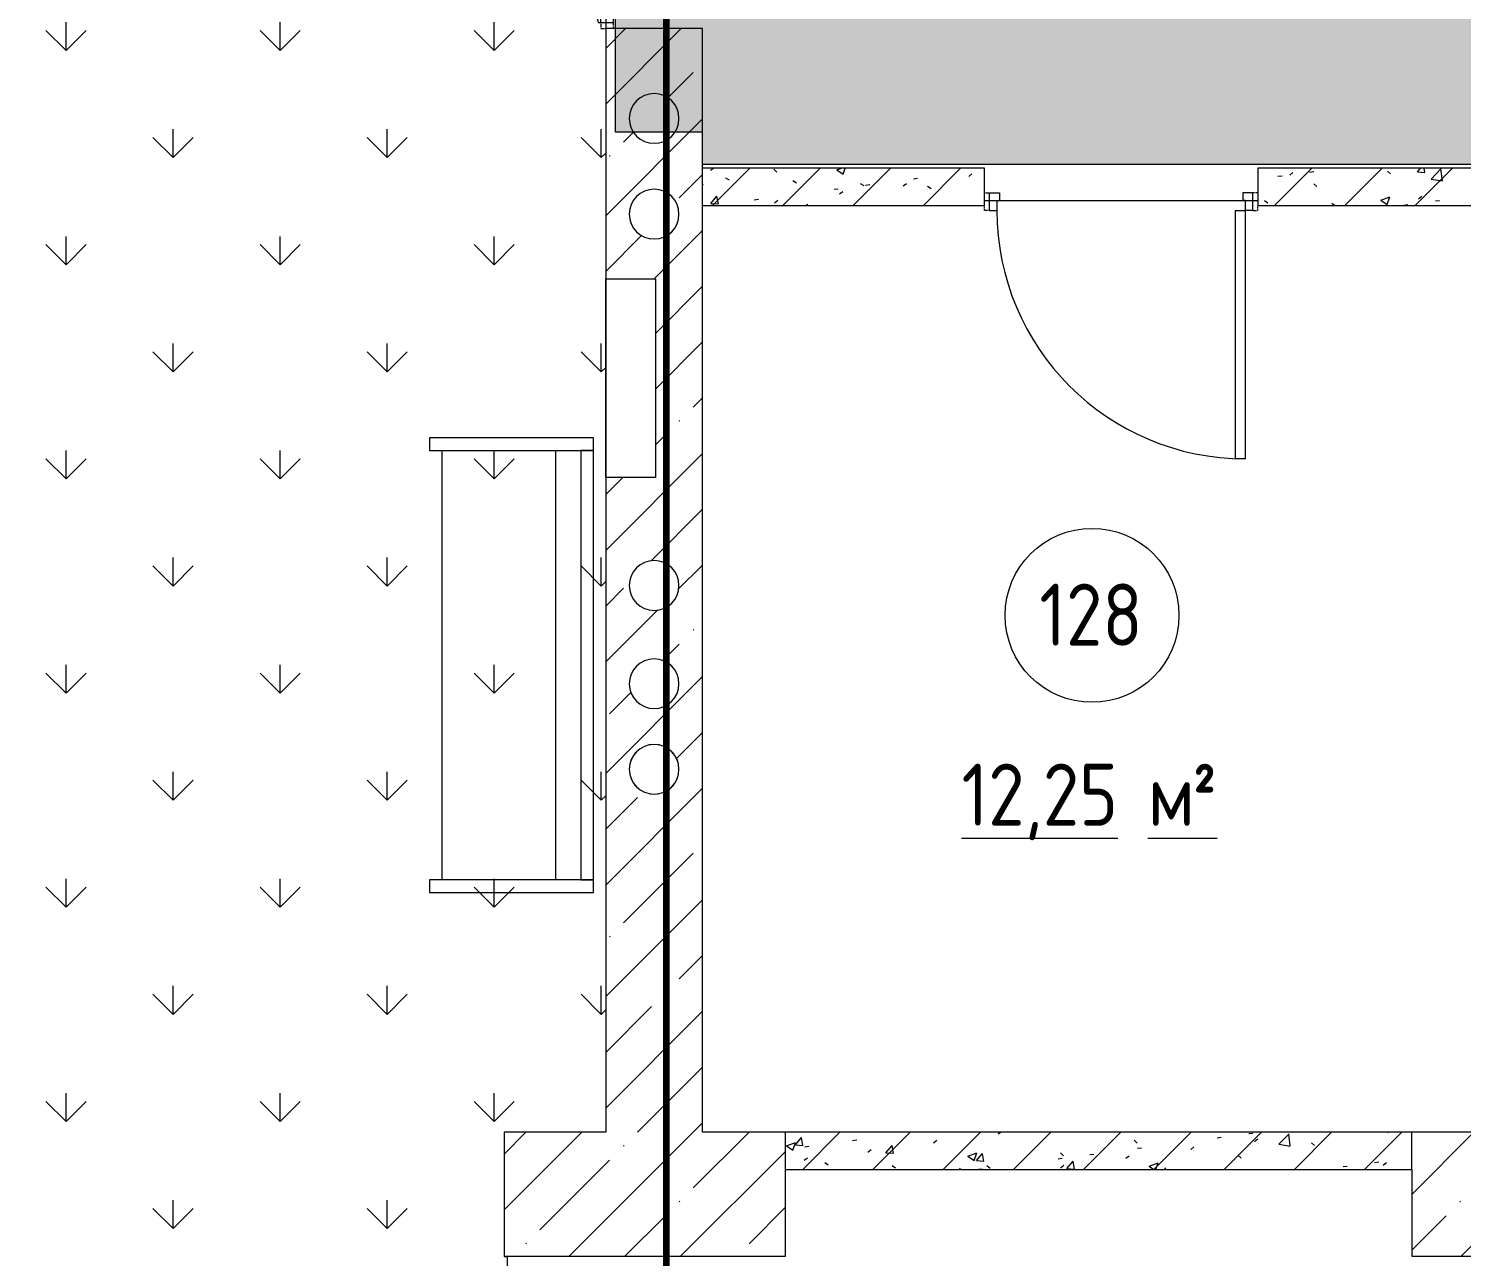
# Model space of a CAD drawing. Header units: millimetres. Extents: x -515342 to 330399, y -224905 to 507333.
# Drawn here: x -321022 to -315253, y -33124 to -28182 of the extents above; entities that cross this region are included whole.
import ezdxf

# ---------------------------------------------------------------- set-up
doc = ezdxf.new("R2010")
doc.units = ezdxf.units.MM
doc.linetypes.add('ASVP_Невидимые', pattern=[5, 3, -2])
for name, color, linetype, lineweight in [('Двери', 7, 'Continuous', 0), ('Марки помещений', 7, 'Continuous', 0), ('Мебель', 7, 'Continuous', 0), ('Ответы', 4, 'Continuous', 0), ('Перекрытие', 7, 'Continuous', 0), ('Стены внутренние', 7, 'Continuous', 0), ('Стены несущие', 7, 'Continuous', 0), ('Стены перегородки', 7, 'Continuous', 0), ('Стены штриховка', 7, 'Continuous', 0), ('экспертиза условные обозначения', 1, 'Continuous', 0)]:
    doc.layers.add(name, color=color, linetype=linetype, lineweight=lineweight)
doc.styles.add('GOST Common_1', font='', dxfattribs={"width": 0.9, "height": 250})
doc.styles.add('GOST Common_2', font='', dxfattribs={"width": 0.9, "height": 250})
doc.styles.get('GOST Common_1').set_extended_font_data('GOST Common')
doc.styles.get('GOST Common_2').set_extended_font_data('GOST Common')
pattern_1 = [(45, (-374753.14, -35598.53), (-224.5064, 224.5064), []), (45, (-374528.64, -35598.53), (-224.5064, 224.5064), [396.875, -79.375, 3.353, -76.022])]
pattern_2 = [(45, (-374753.14, -35598.53), (-141.42136, 141.42136), [])]
pattern_3 = [(50, (-374753.14, -35598.53), (364.368, -31.8783), [38.1, -419.1]), (355, (-374753.14, -35598.53), (-70.4859, 382.1133), [30.48, -335.28]), (100.451, (-374722.78, -35601.2), (293.885, 350.2334), [32.38, -356.18]), (46.184, (-374753.14, -35496.93), (542.1585, -84.0858), [57.15, -628.65]), (96.636, (-374707.96, -35503.94), (474.805, 494.8554), [48.57, -534.27]), (351.184, (-374753.14, -35496.93), (474.81, 494.85), [45.72, -502.92]), (21, (-374702.34, -35522.33), (303.2285, -204.5305), [38.1, -419.1]), (326, (-374702.34, -35522.33), (123.604, 368.376), [30.48, -335.28]), (71.451, (-374677.07, -35539.37), (426.8341, 163.8427), [32.38, -356.18]), (37.5, (-374753.14, -35598.53), (6.17665, 169.11015), [16.764, -314.452, 16.764, -323.596, -336.55]), (37.5, (-374753.14, -35598.53), (6.17665, 169.11015), [-671.576, 16.764, -319.786]), (7.5, (-374753.14, -35598.53), (133.6389, 200.3615), [16.764, -177.292, 16.764, -306.832, -128.27]), (7.5, (-374753.14, -35598.53), (133.6389, 200.3615), [-517.652, 16.764, -111.506]), (327.5, (-374866.43, -35598.53), (271.18182, -11.45836), [16.764, -110.236, 16.764, -379.476, -525.78]), (327.5, (-374866.43, -35598.53), (271.18182, -11.45836), [-523.24, 16.764, -509.016]), (317.5, (-374917.23, -35598.53), (296.2585, 50.85285), [16.764, -148.336, 16.764, -246.38, -373.38]), (317.5, (-374917.23, -35598.53), (296.2585, 50.85285), [-428.244, 16.764, -356.616])]
pattern_4 = [(90, (-374753.14, -35598.53), (-431.0523, 431.0523), [114.3, -747.8046]), (45, (-374753.14, -35598.5), (-431.0523, 431.0523), [114.3, -495.3]), (135, (-374753.14, -35598.5), (-431.0523, -431.0523), [114.3, -495.3])]

# ---------------------------------------------------------------- blocks, each defined once
blk = doc.blocks.new('Дверь_Алюминиевая_Противопожарная__ТПТ75__2 полотна - АР_Дверь_ТПТ75_1450х2075_h__Средник_EI30_Пр-10663333-О_АР_П_1_0_000_План 1 этажа')
at = {"layer": 'Двери', "lineweight": 18}
for p, q in [((-662.5, 240), (-662.5, 1140)), ((-662.5, 1140), (-654.5, 1140)), ((-654.5, 1140), (-654.5, 1127)), ((-619.5, 1127), (-654.5, 1127)), ((-619.5, 1127), (-619.5, 1117)), ((-619.5, 1117), (-611.5, 1117)), ((-611.5, 263), (-611.5, 1117)), ((619.5, 713), (611.5, 713)), ((611.5, 263), (611.5, 713)), ((619.5, 700), (619.5, 713)), ((619.5, 700), (654.5, 700)), ((654.5, 690), (654.5, 700)), ((662.5, 690), (654.5, 690)), ((662.5, 240), (662.5, 690)), ((-682.5, 235), (-725, 225)), ((-672.5, 278), (-682.5, 235)), ((-682.5, 215), (-682.5, 235)), ((-682.5, 235), (-662.5, 235)), ((-662.5, 278), (-672.5, 278)), ((-662.5, 235), (-662.5, 240)), ((-654.5, 240), (-662.5, 240)), ((-654.5, 253), (-654.5, 240)), ((-654.5, 253), (-619.5, 253)), ((-619.5, 263), (-619.5, 253)), ((-619.5, 263), (-611.5, 263)), ((619.5, 263), (611.5, 263)), ((619.5, 263), (619.5, 253)), ((654.5, 253), (619.5, 253)), ((654.5, 253), (654.5, 240)), ((654.5, 240), (662.5, 240)), ((662.5, 278), (672.5, 278)), ((662.5, 235), (662.5, 240)), ((682.5, 235), (662.5, 235)), ((672.5, 278), (682.5, 235)), ((682.5, 235), (725, 225)), ((682.5, 215), (682.5, 235)), ((-725, 225), (-725, 215)), ((-725, 215), (-682.5, 215)), ((-725, 215), (-725, 164)), ((-682.5, 215), (-682.5, 207)), ((-672.5, 207), (-682.5, 207)), ((-672.5, 172), (-672.5, 207)), ((672.5, 207), (682.5, 207)), ((672.5, 172), (672.5, 207)), ((725, 215), (682.5, 215)), ((682.5, 215), (682.5, 207)), ((725, 225), (725, 215)), ((725, 215), (725, 164)), ((-725, 164), (-659.5, 164)), ((-672.5, 172), (-659.5, 172)), ((-659.5, 164), (-659.5, 172)), ((672.5, 172), (659.5, 172)), ((659.5, 164), (659.5, 172)), ((725, 164), (659.5, 164))]:
    blk.add_line(p, q, dxfattribs=at)
at = {"layer": 'Двери', "linetype": 'ASVP_Невидимые', "lineweight": 18}
for p, q in [((-750, 215), (-750, 195)), ((-725, 215), (-750, 215)), ((725, 215), (750, 215)), ((750, 215), (750, 195)), ((-750, 164), (-725, 164)), ((750, 164), (725, 164))]:
    blk.add_line(p, q, dxfattribs=at)
at = {"layer": 'Двери', "lineweight": 18}
for centre in [(-682.5, 235), (682.5, 235.2)]:
    blk.add_circle(centre, 15, dxfattribs=at)
for centre, radius, start, end in [((-682.5, 235), 905, 0, 90), ((682.5, 235), 483.2, 90, 180)]:
    blk.add_arc(centre, radius, start, end, dxfattribs=at)
blk = doc.blocks.new('Диван - 1830 мм-8918226-О_АР_П_1_0_000_План 1 этажа')
at = {"layer": 'Мебель'}
for p, q in [((-844.6, 184), (-844.6, -476.4)), ((-793.8, 184), (-844.6, 184)), ((-793.8, -476.4), (-793.8, 184)), ((934.6, 184), (934.6, -476.4)), ((985.4, 184), (934.6, 184)), ((985.4, -476.4), (985.4, 184)), ((-793.8, 132), (934.6, 132)), ((934.6, -324), (-793.8, -324)), ((934.6, -425.6), (-793.8, -425.6)), ((-793.8, -425.6), (-793.8, -476.4)), ((934.6, -476.4), (934.6, -425.6)), ((-844.6, -476.4), (-793.8, -476.4)), ((-793.8, -476.4), (934.6, -476.4)), ((934.6, -476.4), (985.4, -476.4))]:
    blk.add_line(p, q, dxfattribs=at)
blk = doc.blocks.new('Дверь_Деревянная_1 полотно - АР_Дверь_Межкомнатная_1000х2000h_полотно__Г_Пр-9571013-О_АР_П_1_0_000_План 1 этажа')
at = {"layer": 'Двери', "lineweight": 18}
for p, q in [((-500, 95), (-500, 1095)), ((-500, 1095), (-460, 1095)), ((-460, 95), (-460, 1095)), ((-530, 95), (-500, 95)), ((-530, 95), (-530, 25)), ((-500, 55), (-500, 95)), ((-460, 95), (-500, 95)), ((530, 95), (500, 95)), ((500, 55), (500, 95)), ((530, 95), (530, 25)), ((-530, 25), (-490, 25)), ((-500, 55), (-490, 55)), ((-490, 25), (-490, 55)), ((500, 55), (490, 55)), ((490, 25), (490, 55)), ((530, 25), (490, 25))]:
    blk.add_line(p, q, dxfattribs=at)
at = {"layer": 'Двери', "linetype": 'ASVP_Невидимые', "lineweight": 18}
for p, q in [((-550, 95), (-550, 75)), ((-530, 95), (-550, 95)), ((530, 95), (550, 95)), ((550, 95), (550, 75)), ((-550, 25), (-530, 25)), ((550, 25), (530, 25))]:
    blk.add_line(p, q, dxfattribs=at)
at = {"layer": 'Двери', "lineweight": 18}
blk.add_arc((-500, 95), 1000, 0, 90, dxfattribs=at)
blk = doc.blocks.new('ASVP_Марка_Помещение_ДваЗначения - Номер Площадь-685795-О_АР_П_1_0_000_План 1 этажа')
at = {"layer": 'Марки помещений'}
blk.add_circle((0, 0), 3.5, dxfattribs=at)

msp = doc.modelspace()

# ---------------------------------------------------------------- hatches: boundary and pattern name
at = {"layer": 'Стены внутренние'}
h = msp.add_hatch(dxfattribs=at)
h.set_pattern_fill('FP_1', color=256, style=0, pattern_type=2)
h.set_pattern_definition(pattern_1)
h.paths.add_polyline_path([(-318387.5021, -32623.5295), (-318308.1427, -32623.5295), (-318308.1427, -28182.0677), (-318698.1427, -28182.0677), (-318698.1427, -29188.5295), (-318498.1427, -29188.5295), (-318498.1427, -29988.5295), (-318698.1427, -29988.5295), (-318698.1427, -32623.5295)])
h.paths.add_polyline_path([(-318520.5075, -31261.7131), (-318553.1427, -31249.8349), (-318579.7471, -31227.5111), (-318597.1119, -31197.4344), (-318603.1427, -31163.2323), (-318597.1119, -31129.0303), (-318579.7471, -31098.9536), (-318553.1427, -31076.6298), (-318520.5075, -31064.7516), (-318485.7778, -31064.7516), (-318453.1427, -31076.6298), (-318426.5382, -31098.9536), (-318409.1734, -31129.0303), (-318403.1427, -31163.2323), (-318409.1734, -31197.4344), (-318426.5382, -31227.5111), (-318453.1427, -31249.8349), (-318485.7778, -31261.7131)])
h.paths.add_polyline_path([(-318485.7778, -30917.1292), (-318520.5075, -30917.1292), (-318553.1427, -30905.251), (-318579.7471, -30882.9272), (-318597.1119, -30852.8504), (-318603.1427, -30818.6484), (-318597.1119, -30784.4464), (-318579.7471, -30754.3697), (-318553.1427, -30732.0459), (-318520.5075, -30720.1676), (-318485.7778, -30720.1676), (-318453.1427, -30732.0459), (-318426.5382, -30754.3697), (-318409.1734, -30784.4464), (-318403.1427, -30818.6484), (-318409.1734, -30852.8504), (-318426.5382, -30882.9272), (-318453.1427, -30905.251)])
h.paths.add_polyline_path([(-318520.5075, -30521.832), (-318553.1427, -30509.9538), (-318579.7471, -30487.63), (-318597.1119, -30457.5533), (-318603.1427, -30423.3513), (-318597.1119, -30389.1492), (-318579.7471, -30359.0725), (-318553.1427, -30336.7487), (-318520.5075, -30324.8705), (-318485.7778, -30324.8705), (-318453.1427, -30336.7487), (-318426.5382, -30359.0725), (-318409.1734, -30389.1492), (-318403.1427, -30423.3513), (-318409.1734, -30457.5533), (-318426.5382, -30487.63), (-318453.1427, -30509.9538), (-318485.7778, -30521.832)])
h.paths.add_polyline_path([(-318485.7778, -29027.0103), (-318520.5075, -29027.0103), (-318553.1427, -29015.132), (-318579.7471, -28992.8083), (-318597.1119, -28962.7315), (-318603.1427, -28928.5295), (-318597.1119, -28894.3275), (-318579.7471, -28864.2507), (-318553.1427, -28841.927), (-318520.5075, -28830.0487), (-318485.7778, -28830.0487), (-318453.1427, -28841.927), (-318426.5382, -28864.2507), (-318409.1734, -28894.3275), (-318403.1427, -28928.5295), (-318409.1734, -28962.7315), (-318426.5382, -28992.8083), (-318453.1427, -29015.132)])
h.paths.add_polyline_path([(-318520.5075, -28642.0103), (-318553.1427, -28630.132), (-318579.7471, -28607.8083), (-318597.1119, -28577.7315), (-318603.1427, -28543.5295), (-318597.1119, -28509.3275), (-318579.7471, -28479.2507), (-318553.1427, -28456.927), (-318520.5075, -28445.0487), (-318485.7778, -28445.0487), (-318453.1427, -28456.927), (-318426.5382, -28479.2507), (-318408.6008, -28512.575), (-318403.1427, -28543.5295), (-318409.1734, -28577.7315), (-318426.5382, -28607.8083), (-318453.1427, -28630.132), (-318485.7778, -28642.0103)])
h.paths.add_polyline_path([(-318308.1427, -26682.0677), (-318308.1427, -26593.5295), (-318698.1427, -26593.5295), (-318698.1427, -26682.0677)])
h = msp.add_hatch(dxfattribs=at)
h.set_pattern_fill('FP_3', color=256, style=0, pattern_type=2)
h.set_pattern_definition(pattern_2)
h.paths.add_polyline_path([(-315278.2873, -28893.5295), (-315023.1427, -28893.5295), (-315023.1427, -28743.5295), (-316073.1427, -28743.5295), (-316073.1427, -28893.5295)])
h.paths.add_polyline_path([(-317173.1427, -28893.5295), (-317173.1427, -28743.5295), (-318308.1427, -28743.5295), (-318308.1427, -28893.5295), (-317943.3285, -28893.5295)])
h = msp.add_hatch(dxfattribs=at)
h.set_pattern_fill('FP_4', color=256, style=0, pattern_type=2)
h.set_pattern_definition(pattern_3)
h.paths.add_polyline_path([(-315278.2873, -28893.5295), (-315023.1427, -28893.5295), (-315023.1427, -28743.5295), (-316073.1427, -28743.5295), (-316073.1427, -28893.5295)])
h.paths.add_polyline_path([(-317173.1427, -28893.5295), (-317173.1427, -28743.5295), (-318308.1427, -28743.5295), (-318308.1427, -28893.5295), (-317943.3285, -28893.5295)])
h = msp.add_hatch(dxfattribs=at)
h.set_pattern_fill('FP_1', color=256, style=0, pattern_type=2)
h.set_pattern_definition(pattern_1)
h.paths.add_polyline_path([(-318387.5021, -33123.5295), (-317974.3233, -33123.5295), (-317974.3233, -32623.5295), (-319107.5603, -32623.5295), (-319107.5603, -33123.5295), (-318831.6756, -33123.5295)])
h = msp.add_hatch(dxfattribs=at)
h.set_pattern_fill('FP_3', color=256, style=0, pattern_type=2)
h.set_pattern_definition(pattern_2)
h.paths.add_polyline_path([(-317974.3233, -32773.5295), (-315453.1427, -32773.5295), (-315453.1427, -32623.5295), (-317974.3233, -32623.5295)])
h = msp.add_hatch(dxfattribs=at)
h.set_pattern_fill('FP_4', color=256, style=0, pattern_type=2)
h.set_pattern_definition(pattern_3)
h.paths.add_polyline_path([(-317974.3233, -32773.5295), (-315453.1427, -32773.5295), (-315453.1427, -32623.5295), (-317974.3233, -32623.5295)])
h = msp.add_hatch(dxfattribs=at)
h.set_pattern_fill('FP_1', color=256, style=0, pattern_type=2)
h.set_pattern_definition(pattern_1)
h.paths.add_polyline_path([(-315098.1427, -33123.5295), (-315098.1427, -32623.5295), (-315453.1427, -32623.5295), (-315453.1427, -33123.5295), (-315278.2873, -33123.5295)])
at = {"layer": 'экспертиза условные обозначения'}
h = msp.add_hatch(dxfattribs=at)
h.set_pattern_fill('GRASS', color=6, scale=24)
h.set_pattern_definition(pattern_4)
h.paths.add_polyline_path([(-329188.1427, -26618.5295), (-321868.1427, -26618.5295), (-321868.1427, -26208.5295), (-319468.1427, -26208.5295), (-319468.1427, -26403.5295), (-319078.1427, -26403.5295), (-319078.1427, -26598.5295), (-318698.1427, -26598.5295), (-318698.1427, -32623.5894), (-319107.5603, -32623.5894), (-319107.5603, -33123.5894), (-319094.3233, -33123.5894), (-319094.3233, -33578.5894), (-318563.1427, -33578.5894), (-318563.1427, -35549.5894), (-325729.6427, -35549.5894), (-325729.6427, -37543.5894), (-325883.1427, -37543.5894), (-325883.1427, -37923.5894), (-329073.1427, -37923.5894), (-329073.1427, -33578.5894), (-328678.9699, -33578.5894), (-328678.9699, -32623.5894), (-329188.1427, -32623.5894)])
h = msp.add_hatch(dxfattribs=at)
h.set_pattern_fill('GRASS', color=3, scale=24)
h.set_pattern_definition(pattern_4)
h.paths.add_polyline_path([(-318658.1427, -27198.5295), (-318308.1427, -27198.5295), (-318308.1427, -26598.5295), (-273318.1427, -26598.5295), (-273318.1427, -29013.5295), (-276943.1427, -29013.5295), (-276943.1427, -29403.5295), (-276173.1427, -29403.5295), (-276173.1427, -32473.5894), (-279060.6037, -32473.5894), (-279032.2134, -29003.5295), (-283878.1427, -29003.5295), (-283878.1427, -32198.5894), (-285248.1427, -32198.5894), (-285248.1427, -29003.5295), (-289153.1427, -29003.5295), (-289153.1427, -28753.7894), (-293372.3527, -28753.7894), (-293372.3527, -32613.5894), (-302134.3783, -32622.5978), (-302134.3783, -28774.0894), (-304358.8783, -28774.0894), (-304358.8783, -28728.5894), (-318308.1427, -28728.5894), (-318308.1427, -28598.5295), (-318658.1427, -28598.5295)])

# ---------------------------------------------------------------- linework, layer by layer
at = {"layer": 'Ответы', "lineweight": 90}
msp.add_lwpolyline([(-322124.0711, -18420.4281), (-322124.0711, -22376.3283), (-319279.1036, -22376.3283), (-319279.1036, -26391.9802), (-318454.3841, -26391.9802), (-318454.3841, -39169.8943)], dxfattribs=at)
at = {"layer": 'Перекрытие'}
msp.add_line((-317173.1427, -28873.5295), (-316073.1427, -28873.5295), dxfattribs=at)
at = {"layer": 'Стены внутренние'}
msp.add_line((-318698.1427, -29988.5295), (-318698.1427, -29188.5295), dxfattribs=at)
for start, end in [(96.68787178, 101.97702838), (78.02297162, 83.31212822), (156.68787178, 161.97702838), (138.02297162, 143.31212822), (36.68787178, 41.97702838), (18.02297162, 23.31212822), (198.02297162, 203.31212822), (336.68787178, 341.97702838), (216.68787178, 221.97702838), (258.02297162, 263.31212822), (276.68787178, 281.97702838), (318.02297162, 323.31212822)]:
    msp.add_arc((-318503.1427, -31163.2323), 100, start, end, dxfattribs=at)
at = {"layer": 'Стены несущие'}
for p, q in [((-318308.1427, -28182.0677), (-318698.1427, -28182.0677)), ((-318698.1427, -28182.0677), (-318698.1427, -29188.5295)), ((-318308.1427, -32623.5295), (-318308.1427, -28182.0677)), ((-318698.1427, -29188.5295), (-318498.1427, -29188.5295)), ((-318498.1427, -29188.5295), (-318498.1427, -29988.5295)), ((-318498.1427, -29988.5295), (-318698.1427, -29988.5295)), ((-318698.1427, -29988.5295), (-318698.1427, -32623.5295)), ((-318698.1427, -32623.5295), (-319107.5603, -32623.5295)), ((-319107.5603, -32623.5295), (-319107.5603, -33123.5295)), ((-317974.3233, -32623.5295), (-318308.1427, -32623.5295)), ((-315098.1427, -32623.5295), (-315453.1427, -32623.5295)), ((-317974.3233, -33123.5295), (-317974.3233, -32773.5295)), ((-315453.1427, -32773.5295), (-315453.1427, -33123.5295)), ((-319107.5603, -33123.5295), (-317974.3233, -33123.5295)), ((-315453.1427, -33123.5295), (-315098.1427, -33123.5295))]:
    msp.add_line(p, q, dxfattribs=at)
for centre, start, end in [((-318503.1427, -28543.5295), 0, 180), ((-318503.1427, -28543.5295), 180, 0), ((-318503.1427, -28928.5295), 0, 180), ((-318503.1427, -28928.5295), 180, 0), ((-318503.1427, -30423.3513), 0, 180), ((-318503.1427, -30423.3513), 180, 0), ((-318503.1427, -30818.6484), 0, 180), ((-318503.1427, -30818.6484), 180, 0), ((-318503.1427, -31163.2323), 0, 180), ((-318503.1427, -31163.2323), 180, 0)]:
    msp.add_arc(centre, 100, start, end, dxfattribs=at)
at = {"layer": 'Стены перегородки'}
for p, q in [((-317173.1427, -28743.5295), (-318308.1427, -28743.5295)), ((-317173.1427, -28893.5295), (-317173.1427, -28743.5295)), ((-312973.1427, -28743.5295), (-316073.1427, -28743.5295)), ((-316073.1427, -28743.5295), (-316073.1427, -28893.5295)), ((-318308.1427, -28893.5295), (-317173.1427, -28893.5295)), ((-316073.1427, -28893.5295), (-315023.1427, -28893.5295)), ((-315453.1427, -32623.5295), (-317974.3233, -32623.5295)), ((-317974.3233, -32773.5295), (-315453.1427, -32773.5295))]:
    msp.add_line(p, q, dxfattribs=at)
at = {"layer": 'Стены штриховка'}
for p, q in [((-317974.3233, -32773.5295), (-317974.3233, -32623.5295)), ((-315453.1427, -32773.5295), (-315453.1427, -32623.5295))]:
    msp.add_line(p, q, dxfattribs=at)
at = {"layer": 'экспертиза условные обозначения', "color": 6}
msp.add_lwpolyline([(-329188.1427, -26618.5295), (-321868.1427, -26618.5295), (-321868.1427, -26208.5295), (-319468.1427, -26208.5295), (-319468.1427, -26403.5295), (-319078.1427, -26403.5295), (-319078.1427, -26598.5295), (-318698.1427, -26598.5295), (-318698.1427, -32623.5894), (-319107.5603, -32623.5894), (-319107.5603, -33123.5894), (-319094.3233, -33123.5894), (-319094.3233, -33578.5894), (-318563.1427, -33578.5894), (-318563.1427, -35549.5894), (-325729.6427, -35549.5894), (-325729.6427, -37543.5894), (-325883.1427, -37543.5894), (-325883.1427, -37923.5894), (-329073.1427, -37923.5894)], dxfattribs=at)
at = {"layer": 'экспертиза условные обозначения', "color": 3}
msp.add_lwpolyline([(-304358.8783, -28728.5894), (-318308.1427, -28728.5894), (-318308.1427, -28598.5295), (-318658.1427, -28598.5295), (-318658.1427, -27198.5295)], dxfattribs=at)

# ---------------------------------------------------------------- block references
at = {"layer": 'Двери'}
for name, p, rotation in [('Дверь_Алюминиевая_Противопожарная__ТПТ75__2 полотна - АР_Дверь_ТПТ75_1450х2075_h__Средник_EI30_Пр-10663333-О_АР_П_1_0_000_План 1 этажа', (-318503.1427, -27432.0677), 89.99999999999972), ('Дверь_Деревянная_1 полотно - АР_Дверь_Межкомнатная_1000х2000h_полотно__Г_Пр-9571013-О_АР_П_1_0_000_План 1 этажа', (-316623.1427, -28818.5295), 180)]:
    msp.add_blockref(name, p, dxfattribs=dict(at, rotation=rotation))
at = {"layer": 'Марки помещений', "xscale": 99.99999999999993, "yscale": 99.99999999999993, "zscale": 99.99999999999993}
msp.add_blockref('ASVP_Марка_Помещение_ДваЗначения - Номер Площадь-685795-О_АР_П_1_0_000_План 1 этажа', (-316740.0103, -30543.6422), dxfattribs=at)
at = {"layer": 'Мебель', "rotation": 89.99999999999977}
msp.add_blockref('Диван - 1830 мм-8918226-О_АР_П_1_0_000_План 1 этажа', (-319224.2968, -30813.9599), dxfattribs=at)

# ---------------------------------------------------------------- texts
at = {"layer": 'Марки помещений', "char_height": 250, "attachment_point": 1}
for s, insert, width, style in [('128', (-316952.4176, -30415.9172), 526.708687, 'GOST Common_1'), ('\\L12,25 ', (-317265.6038, -31140.4477), 909.113625, 'GOST Common_1'), ('\\L\\fGOST Common|b0|i0|c238|p34|;\\W.9;\\L²', (-316336.9163, -31140.4477), 165.949312, 'GOST Common_2'), ('\\L\\fGOST Common|b0|i0|c204|p34|;\\W.9;\\Lм', (-316515.51, -31140.4477), 216.455625, 'GOST Common_1')]:
    msp.add_mtext(s, dxfattribs=dict(at, insert=insert, width=width, style=style))

doc.saveas('drawing.dxf')
